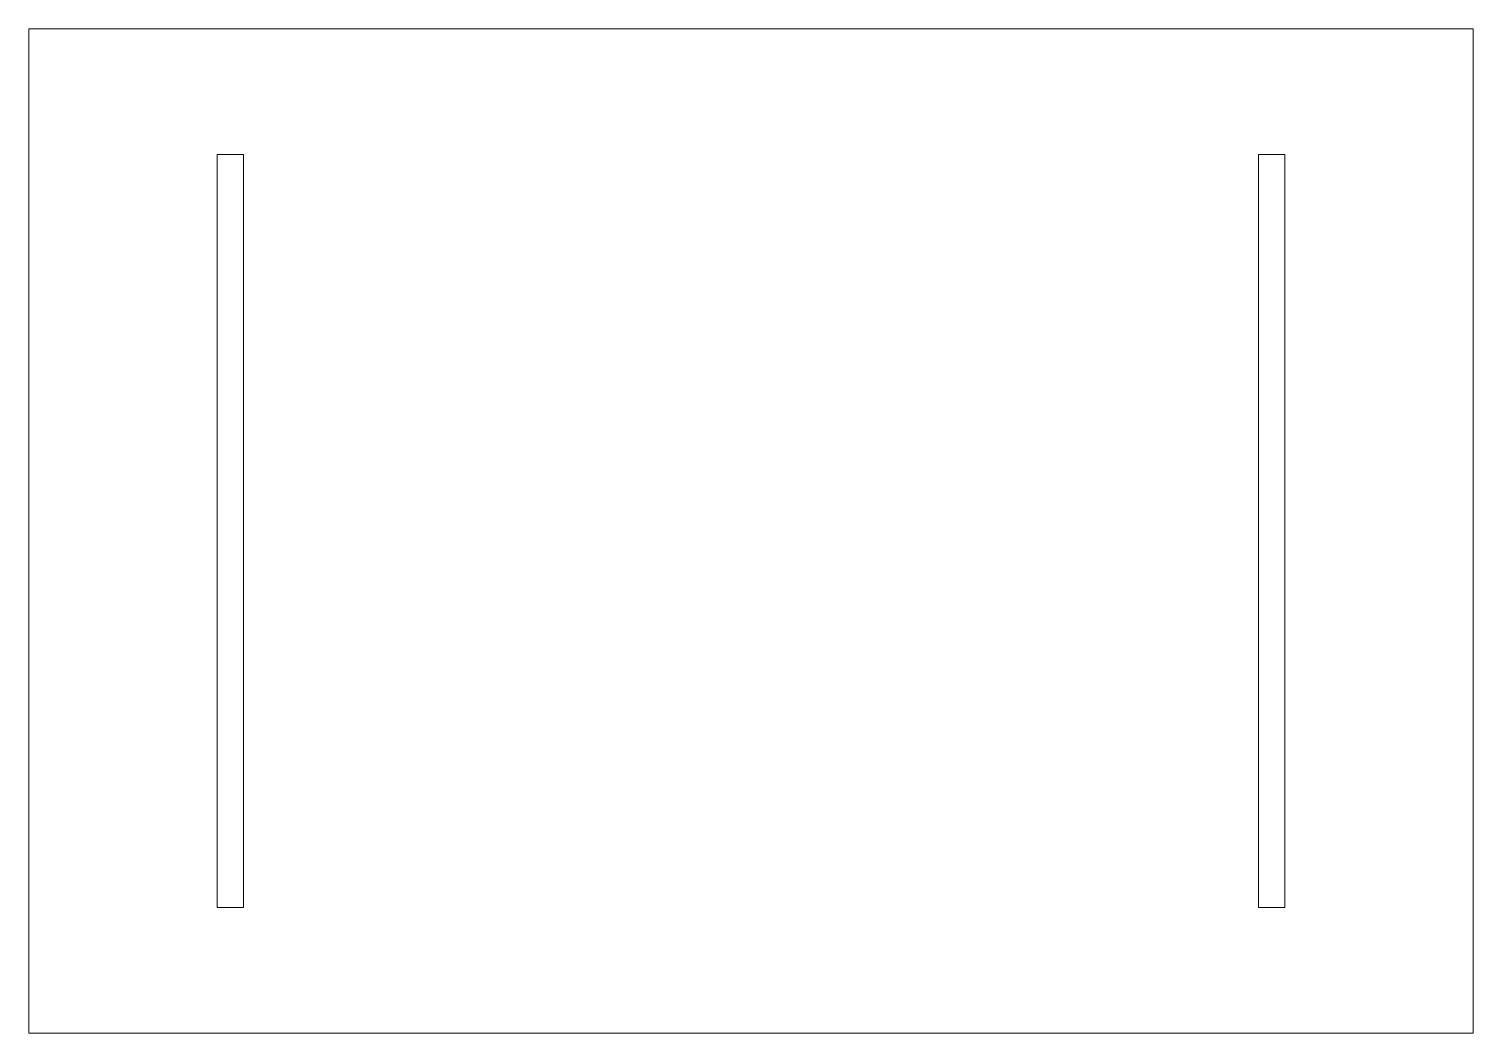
# Model space of a CAD drawing. Header units: millimetres. Extents: x -58 to 58, y -40 to 40.
import ezdxf

# ---------------------------------------------------------------- set-up
doc = ezdxf.new("R2010")
doc.units = ezdxf.units.MM

msp = doc.modelspace()

# ---------------------------------------------------------------- linework, layer by layer
at = {"color": 7, "linetype": 'Continuous', "lineweight": 15}
for p, q in [((57.5, 40), (-57.5, 40)), ((-57.5, 40), (-57.5, -40)), ((57.5, -40), (57.5, 40)), ((-42.5, 30), (-42.5, -30)), ((-40.4, 30), (-42.5, 30)), ((-40.4, -30), (-40.4, 30)), ((40.4, 30), (40.4, -30)), ((42.5, 30), (40.4, 30)), ((42.5, -30), (42.5, 30)), ((-42.5, -30), (-40.4, -30)), ((40.4, -30), (42.5, -30)), ((-57.5, -40), (57.5, -40))]:
    msp.add_line(p, q, dxfattribs=at)

doc.saveas('drawing.dxf')
